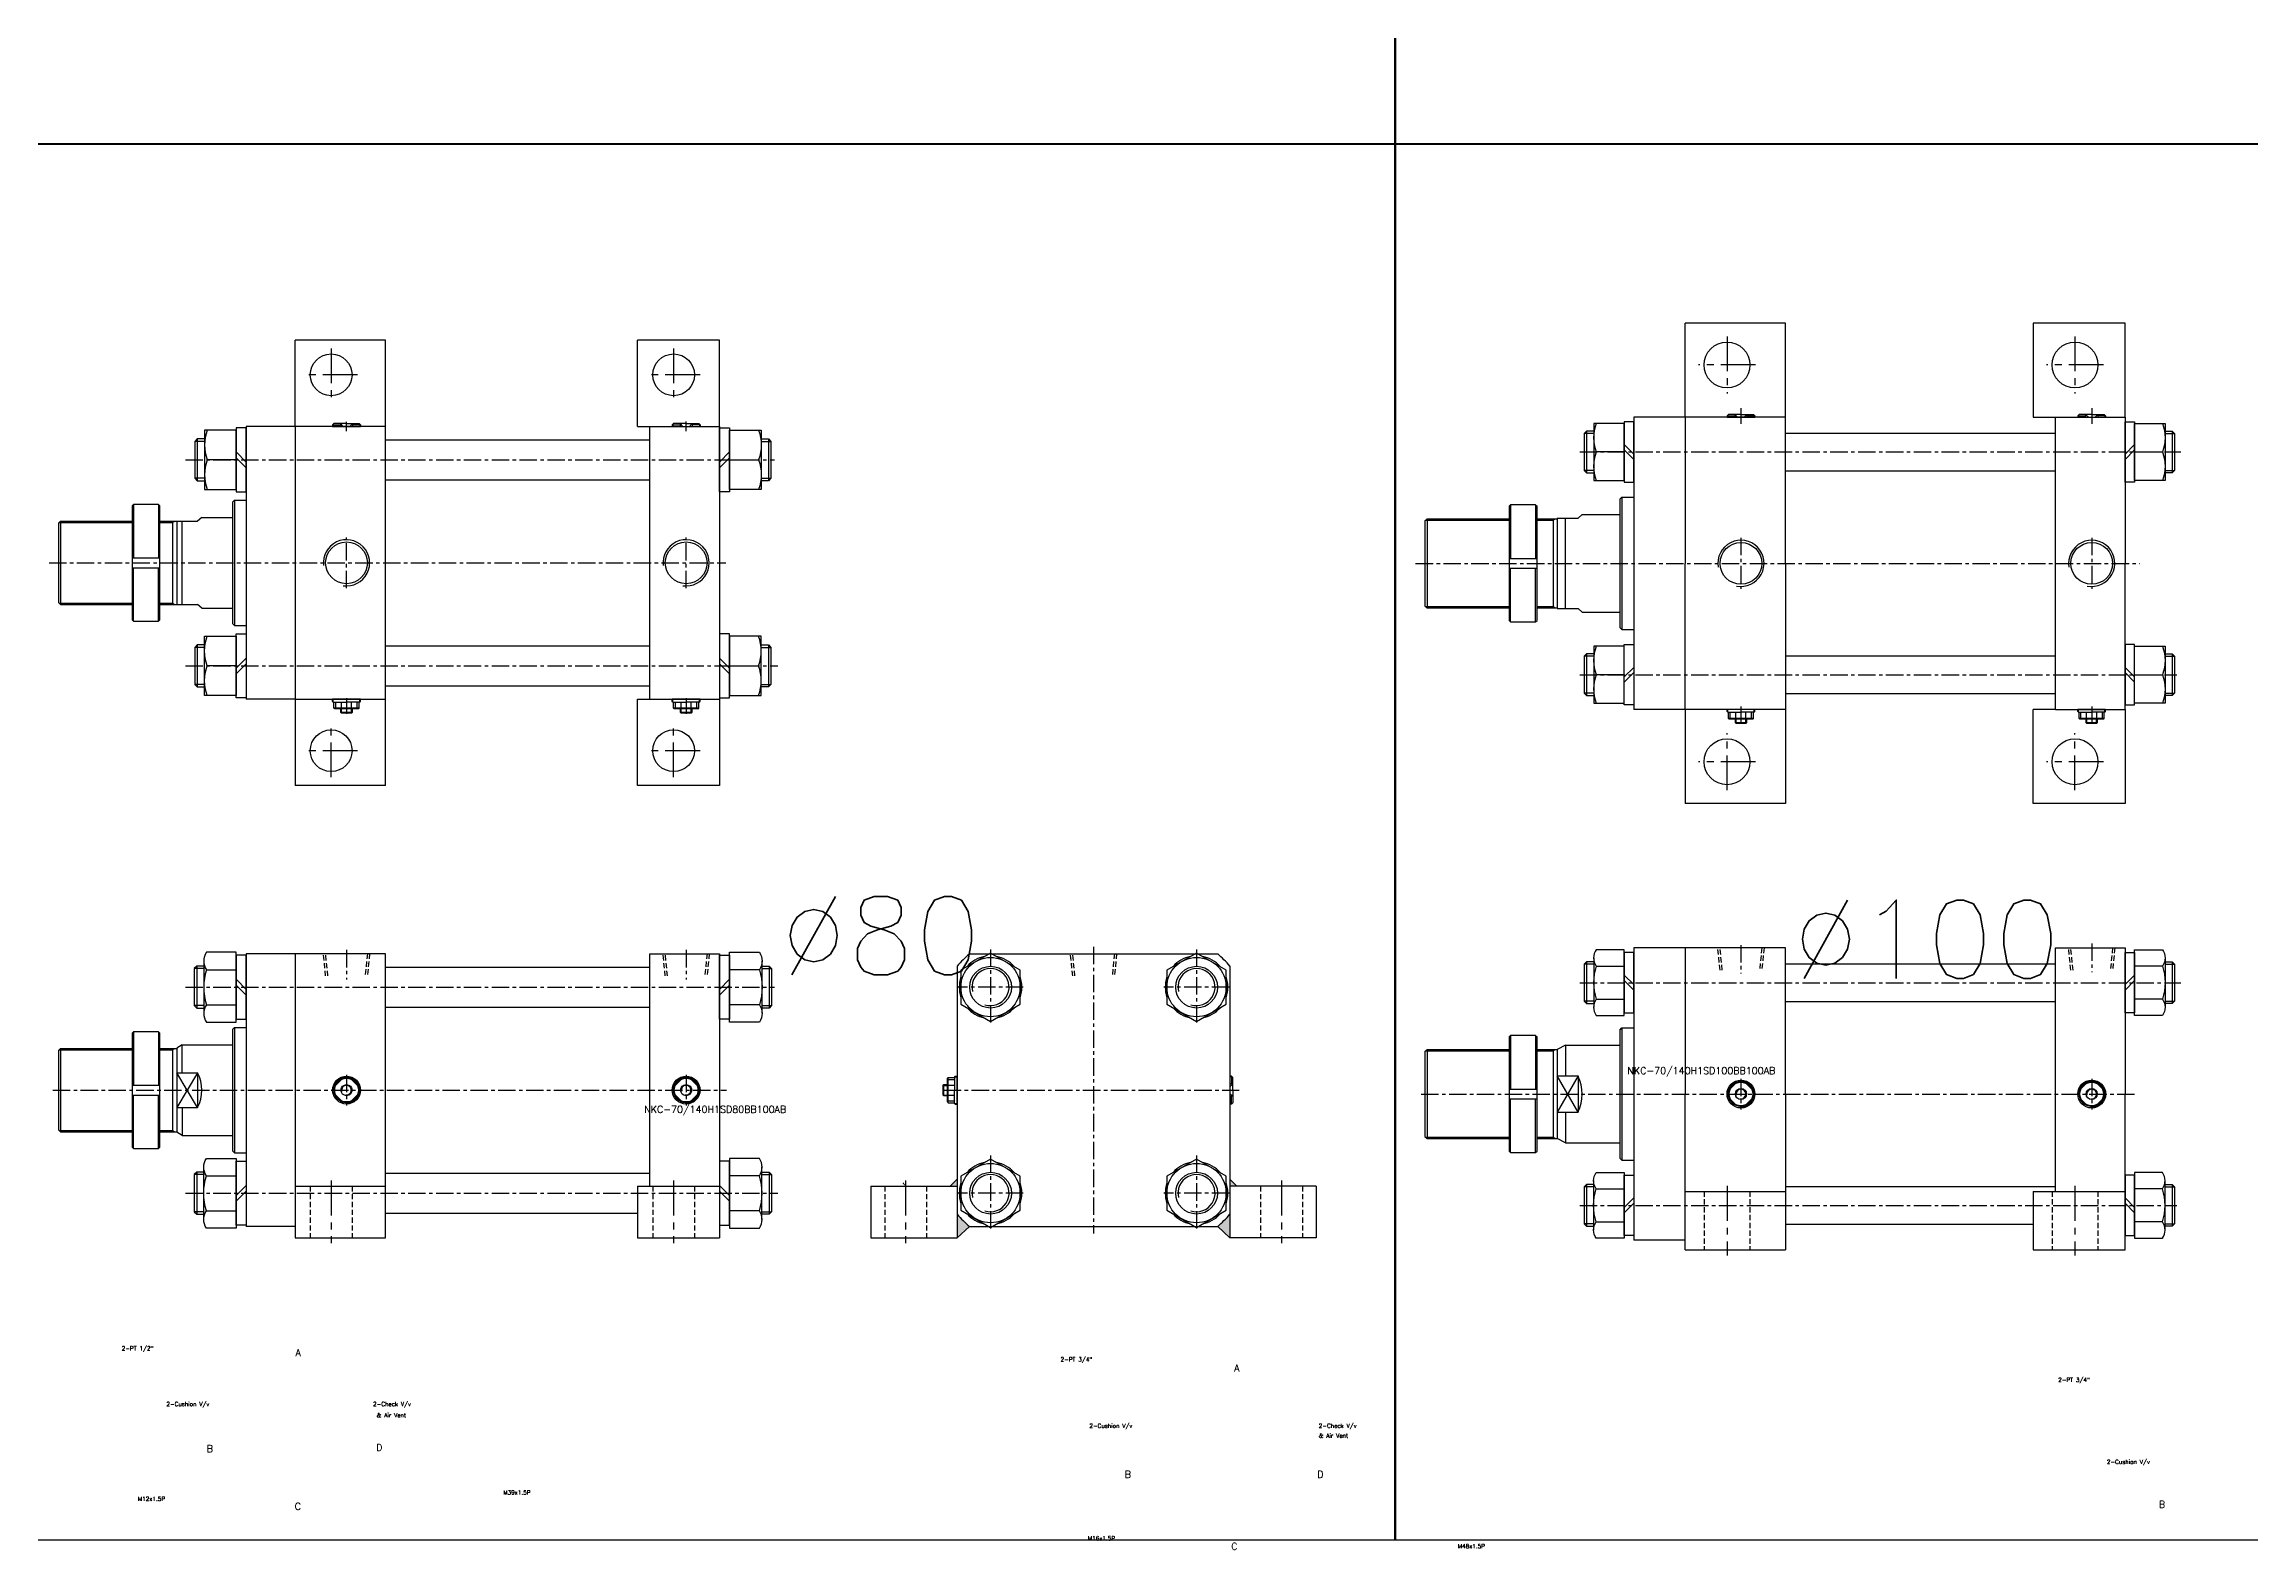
# Model space of a CAD drawing. Extents: x -819 to 29893, y -8942 to 3511.
# Drawn here: x 1142 to 2728, y -7 to 1074 of the extents above; entities that cross this region are included whole.
import ezdxf

# ---------------------------------------------------------------- set-up
doc = ezdxf.new("R2010")
doc.units = 0
doc.header["$LTSCALE"] = 10
doc.header["$MEASUREMENT"] = 0
for name, pattern in [('CENTER', [2, 1.25, -0.25, 0.25, -0.25]), ('CENTERX2', [4, 2.5, -0.5, 0.5, -0.5]), ('HIDDEN', [0.375, 0.25, -0.125]), ('HIDDENX2', [0.75, 0.5, -0.25])]:
    doc.linetypes.add(name, pattern=pattern)
for name, color, linetype in [('CEN', 1, 'CENTERX2'), ('CENTER', 1, 'CENTER'), ('HID', 2, 'HIDDENX2'), ('ML', 7, 'CONTINUOUS')]:
    doc.layers.add(name, color=color, linetype=linetype)
doc.styles.add('GHS', font='romans', dxfattribs={"bigfont": 'ghs'})

msp = doc.modelspace()

# ---------------------------------------------------------------- hatches: boundary and pattern name
at = {"layer": 'ML'}
h = msp.add_hatch(color=256, dxfattribs=at)
h.paths.add_polyline_path([(1994, 258.9), (1994, 253.9), (1999, 253.9)])
h.paths.add_polyline_path([(1994, 233.7, -0.02356), (1985.2, 224.9), (1994, 216.9)])
h.paths.add_polyline_path([(1806.8, 224.9, -0.02356), (1798, 233.7), (1798, 216.9)])
h.paths.add_polyline_path([(1798, 258.9), (1793, 253.9), (1798, 253.9)])

# ---------------------------------------------------------------- linework, layer by layer
at = {"layer": 'CEN', "color": 1, "linetype": 'CENTER', "ltscale": 2}
for p, q in [((2351.1, 864.3), (2351.1, 823.3)), ((2601.1, 864.3), (2601.1, 823.3)), ((1348.3, 855.7), (1348.3, 817.7)), ((1594.3, 855.7), (1594.3, 817.7)), ((2371.6, 843.8), (2330.6, 843.8)), ((2621.6, 843.8), (2580.6, 843.8)), ((1367.3, 836.7), (1329.3, 836.7)), ((1613.3, 836.7), (1575.3, 836.7)), ((1348.3, 547.7), (1348.3, 585.7)), ((1594.3, 547.7), (1594.3, 585.7)), ((2351.1, 538.3), (2351.1, 579.3)), ((2601.1, 538.3), (2601.1, 579.3)), ((1367.3, 566.7), (1329.3, 566.7)), ((1613.3, 566.7), (1575.3, 566.7)), ((2371.6, 558.8), (2330.6, 558.8)), ((2621.6, 558.8), (2580.6, 558.8)), ((1348.3, 257.9), (1348.3, 212.9)), ((1594.3, 257.9), (1594.3, 212.9)), ((1761, 257.9), (1761, 212.9)), ((2031, 257.9), (2031, 212.9)), ((2351.1, 254.1), (2351.1, 204.1)), ((2601.1, 254.1), (2601.1, 204.1))]:
    msp.add_line(p, q, dxfattribs=at)
at = {"layer": 'CEN', "color": 7, "linetype": 'Continuous', "ltscale": 2}
for p, q in [((1568.3, 253.9), (1568.3, 216.9)), ((2571.1, 250.1), (2571.1, 208.1))]:
    msp.add_line(p, q, dxfattribs=at)
at = {"layer": 'CENTER'}
for p, q in [((1822, 424), (1822, 369.8)), ((1970, 424), (1970, 369.8)), ((1845.5, 396.9), (1798.5, 396.9)), ((1993.5, 396.9), (1946.5, 396.9)), ((1822, 276), (1822, 221.8)), ((1970, 276), (1970, 221.8)), ((1845.5, 248.9), (1798.5, 248.9)), ((1993.5, 248.9), (1946.5, 248.9))]:
    msp.add_line(p, q, dxfattribs=at)
at = {"layer": 'HID', "color": 6, "linetype": 'HIDDEN', "ltscale": 1.5}
for p, q in [((1333.3, 253.9), (1333.3, 216.9)), ((1363.3, 253.9), (1363.3, 216.9)), ((1579.3, 253.9), (1579.3, 216.9)), ((1609.3, 253.9), (1609.3, 216.9)), ((1746, 253.9), (1746, 216.9)), ((1776, 253.9), (1776, 216.9)), ((2016, 253.9), (2016, 216.9)), ((2046, 253.9), (2046, 216.9)), ((2334.6, 250.1), (2334.6, 208.1)), ((2367.6, 250.1), (2367.6, 208.1)), ((2584.6, 250.1), (2584.6, 208.1)), ((2617.6, 250.1), (2617.6, 208.1))]:
    msp.add_line(p, q, dxfattribs=at)
at = {"layer": 'ML'}
for p, q in [((2321.1, 806.3), (2321.1, 873.8)), ((2393.1, 873.8), (2321.1, 873.8)), ((2393.1, 806.3), (2393.1, 873.8)), ((2637.1, 873.8), (2571.1, 873.8)), ((2571.1, 873.8), (2571.1, 806.3)), ((2637.1, 806.3), (2637.1, 873.8)), ((1322.3, 799.7), (1322.3, 861.7)), ((1387.3, 861.7), (1322.3, 861.7)), ((1387.3, 541.7), (1387.3, 861.7)), ((1627.3, 861.7), (1568.3, 861.7)), ((1568.3, 799.7), (1568.3, 861.7)), ((1627.3, 799.7), (1627.3, 861.7)), ((1287.3, 799.7), (1287.3, 603.7)), ((1322.3, 799.7), (1287.3, 799.7)), ((1322.3, 799.7), (1322.3, 603.7)), ((1387.3, 799.7), (1322.3, 799.7)), ((1349.3, 800.7), (1350.3, 801.7)), ((1349.3, 800.7), (1349.3, 799.7)), ((1349.3, 800.7), (1354.9, 800.7)), ((1349.3, 799.7), (1369.3, 799.7)), ((1349.3, 799.7), (1369.3, 799.7)), ((1359.3, 801.7), (1350.3, 801.7)), ((1354.9, 801.7), (1354.9, 799.7)), ((1359.3, 801.7), (1368.3, 801.7)), ((1363.7, 801.7), (1363.7, 799.7)), ((1369.3, 800.7), (1363.7, 800.7)), ((1369.3, 800.7), (1368.3, 801.7)), ((1369.3, 800.7), (1369.3, 799.7)), ((1387.3, 603.7), (1387.3, 799.7)), ((1568.3, 799.7), (1627.3, 799.7)), ((1577.3, 799.7), (1627.3, 799.7)), ((1577.3, 603.7), (1577.3, 799.7)), ((1593.3, 800.7), (1594.3, 801.7)), ((1593.3, 800.7), (1593.3, 799.7)), ((1593.3, 800.7), (1598.9, 800.7)), ((1593.3, 799.7), (1613.3, 799.7)), ((1593.3, 799.7), (1613.3, 799.7)), ((1603.3, 801.7), (1594.3, 801.7)), ((1598.9, 801.7), (1598.9, 799.7)), ((1603.3, 801.7), (1612.3, 801.7)), ((1607.7, 801.7), (1607.7, 799.7)), ((1613.3, 800.7), (1607.7, 800.7)), ((1613.3, 800.7), (1612.3, 801.7)), ((1613.3, 800.7), (1613.3, 799.7)), ((1627.3, 799.7), (1627.3, 603.7)), ((2250.1, 796.3), (2248.4, 794.6)), ((2248.4, 794.6), (2248.4, 768)), ((2255.3, 796.3), (2250.1, 796.3)), ((2250.1, 796.3), (2250.1, 766.3)), ((2284.1, 806.3), (2284.1, 596.3)), ((2321.1, 806.3), (2284.1, 806.3)), ((2284.1, 806.3), (2284.1, 806.3)), ((2351.1, 807.3), (2352.1, 808.3)), ((2351.1, 807.3), (2351.1, 806.3)), ((2351.1, 807.3), (2356.7, 807.3)), ((2351.1, 806.3), (2371.1, 806.3)), ((2351.1, 806.3), (2371.1, 806.3)), ((2361.1, 808.3), (2352.1, 808.3)), ((2356.7, 808.3), (2356.7, 806.3)), ((2361.1, 808.3), (2370.1, 808.3)), ((2365.4, 808.3), (2365.4, 806.3)), ((2371.1, 807.3), (2365.4, 807.3)), ((2371.1, 807.3), (2370.1, 808.3)), ((2371.1, 807.3), (2371.1, 806.3)), ((2571.1, 806.3), (2587.1, 806.3)), ((2603.1, 807.3), (2604.1, 808.3)), ((2603.1, 807.3), (2603.1, 806.3)), ((2603.1, 807.3), (2608.7, 807.3)), ((2603.1, 806.3), (2623.1, 806.3)), ((2603.1, 806.3), (2623.1, 806.3)), ((2613.1, 808.3), (2604.1, 808.3)), ((2608.7, 808.3), (2608.7, 806.3)), ((2613.1, 808.3), (2622.1, 808.3)), ((2617.4, 808.3), (2617.4, 806.3)), ((2623.1, 807.3), (2617.4, 807.3)), ((2623.1, 807.3), (2622.1, 808.3)), ((2623.1, 807.3), (2623.1, 806.3)), ((2665.9, 796.3), (2671, 796.3)), ((2671, 796.3), (2672.7, 794.6)), ((2671, 796.3), (2671, 766.3)), ((2672.7, 794.6), (2672.7, 768)), ((1252.1, 790.7), (1250.4, 788.9)), ((1250.4, 788.9), (1250.4, 762.4)), ((1257.3, 790.7), (1252.1, 790.7)), ((1252.1, 790.7), (1252.1, 760.7)), ((1280.1, 781.3), (1287.3, 774.1)), ((1280.1, 777.2), (1287.3, 770)), ((1634.5, 781.3), (1627.3, 774.1)), ((1634.5, 777.2), (1627.3, 770)), ((1657.3, 790.7), (1662.5, 790.7)), ((1662.5, 790.7), (1664.2, 788.9)), ((1662.5, 790.7), (1662.5, 760.7)), ((1664.2, 788.9), (1664.2, 762.4)), ((2277.3, 781.3), (2257.1, 781.3)), ((2277.3, 786.6), (2284.1, 779.8)), ((2277.3, 782.8), (2284.1, 776)), ((2643.9, 786.6), (2637.1, 779.8)), ((2643.9, 782.8), (2637.1, 776)), ((2643.9, 781.3), (2664, 781.3)), ((1250.4, 762.4), (1252.1, 760.7)), ((1280.1, 775.7), (1259.2, 775.7)), ((1634.5, 775.7), (1655.4, 775.7)), ((1664.2, 762.4), (1662.5, 760.7)), ((2248.4, 768), (2250.1, 766.3)), ((2250.1, 766.3), (2255.3, 766.3)), ((2671, 766.3), (2665.9, 766.3)), ((2672.7, 768), (2671, 766.3)), ((1252.1, 760.7), (1257.3, 760.7)), ((1277.3, 745.2), (1278.8, 746.7)), ((1278.8, 746.7), (1278.8, 656.7)), ((1662.5, 760.7), (1657.3, 760.7)), ((2274.1, 747.3), (2275.6, 748.8)), ((2274.1, 747.3), (2274.1, 655.3)), ((2275.6, 748.8), (2275.6, 653.8)), ((1152.3, 730.2), (1153.8, 731.7)), ((1152.3, 730.2), (1152.3, 673.2)), ((1153.8, 731.7), (1153.8, 671.7)), ((1205.3, 742.7), (1206.3, 743.7)), ((1205.3, 742.7), (1205.3, 660.7)), ((1206.3, 743.7), (1206.3, 705.2)), ((1224.3, 743.7), (1206.3, 743.7)), ((1224.3, 743.7), (1224.3, 705.2)), ((1224.3, 743.7), (1225.3, 742.7)), ((1225.3, 660.7), (1225.3, 742.7)), ((1234.3, 731.7), (1234.3, 671.7)), ((1237.3, 731.7), (1237.3, 671.5)), ((1241.3, 671.7), (1241.3, 731.7)), ((1255.3, 734.2), (1252.3, 731.7)), ((1277.3, 745.2), (1277.3, 658.2)), ((2134.1, 731.8), (2135.6, 733.3)), ((2134.1, 731.8), (2134.1, 670.8)), ((2135.6, 733.3), (2135.6, 669.3)), ((2194.6, 742.3), (2195.6, 743.3)), ((2194.6, 742.3), (2194.6, 660.3)), ((2213.6, 743.3), (2195.6, 743.3)), ((2195.6, 743.3), (2195.6, 704.8)), ((2213.6, 743.3), (2213.6, 704.8)), ((2213.6, 743.3), (2214.6, 742.3)), ((2214.6, 660.3), (2214.6, 742.3)), ((2226.1, 733.3), (2226.1, 669.3)), ((2229.1, 733.8), (2229.1, 668.8)), ((2235.1, 668.8), (2235.1, 733.8)), ((2244.1, 733.8), (2247.1, 736.3)), ((1205.3, 705.2), (1225.3, 705.2)), ((1205.3, 698.2), (1225.3, 698.2)), ((1206.3, 659.7), (1206.3, 698.2)), ((1224.3, 659.7), (1224.3, 698.2)), ((2194.6, 704.8), (2214.6, 704.8)), ((2194.6, 697.8), (2214.6, 697.8)), ((2195.6, 659.3), (2195.6, 697.8)), ((2213.6, 659.3), (2213.6, 697.8)), ((1152.3, 673.2), (1153.8, 671.7)), ((1255.3, 669.2), (1252.3, 671.7)), ((2134.1, 670.8), (2135.6, 669.3)), ((2244.1, 668.8), (2247.1, 666.3)), ((1205.3, 660.7), (1206.3, 659.7)), ((1206.3, 659.7), (1224.3, 659.7)), ((1224.3, 659.7), (1225.3, 660.7)), ((1277.3, 658.2), (1278.8, 656.7)), ((2194.6, 660.3), (2195.6, 659.3)), ((2195.6, 659.3), (2213.6, 659.3)), ((2213.6, 659.3), (2214.6, 660.3)), ((2274.1, 655.3), (2275.6, 653.8)), ((1252.1, 642.7), (1250.4, 640.9)), ((1250.4, 640.9), (1250.4, 614.4)), ((1257.3, 642.7), (1252.1, 642.7)), ((1252.1, 642.7), (1252.1, 612.7)), ((1657.3, 642.7), (1662.5, 642.7)), ((1662.5, 642.7), (1664.2, 640.9)), ((1662.5, 642.7), (1662.5, 612.7)), ((1664.2, 640.9), (1664.2, 614.4)), ((2250.1, 636.3), (2248.4, 634.6)), ((2248.4, 634.6), (2248.4, 608)), ((2255.3, 636.3), (2250.1, 636.3)), ((2250.1, 636.3), (2250.1, 606.3)), ((2665.9, 636.3), (2671, 636.3)), ((2671, 636.3), (2672.7, 634.6)), ((2671, 636.3), (2671, 606.3)), ((2672.7, 634.6), (2672.7, 608)), ((1280.1, 627.7), (1259.2, 627.7)), ((1280.1, 626.1), (1287.3, 633.3)), ((1280.1, 622), (1287.3, 629.2)), ((1634.5, 626.1), (1627.3, 633.3)), ((1634.5, 622), (1627.3, 629.2)), ((1634.5, 627.7), (1655.4, 627.7)), ((2277.3, 621.3), (2257.1, 621.3)), ((2277.3, 619.8), (2284.1, 626.6)), ((2277.3, 616), (2284.1, 622.8)), ((2643.9, 619.8), (2637.1, 626.6)), ((2643.9, 616), (2637.1, 622.8)), ((2643.9, 621.3), (2664, 621.3)), ((1250.4, 614.4), (1252.1, 612.7)), ((1252.1, 612.7), (1257.3, 612.7)), ((1322.3, 603.7), (1287.3, 603.7)), ((1322.3, 603.7), (1387.3, 603.7)), ((1322.3, 603.7), (1322.3, 541.7)), ((1349.3, 602.2), (1349.3, 603.7)), ((1369.3, 603.7), (1349.3, 603.7)), ((1369.3, 602.2), (1369.3, 603.7)), ((1568.3, 603.7), (1627.3, 603.7)), ((1568.3, 541.7), (1568.3, 603.7)), ((1577.3, 603.7), (1627.3, 603.7)), ((1593.3, 602.2), (1593.3, 603.7)), ((1613.3, 603.7), (1593.3, 603.7)), ((1613.3, 602.2), (1613.3, 603.7)), ((1627.3, 603.7), (1627.3, 541.7)), ((1662.5, 612.7), (1657.3, 612.7)), ((1664.2, 614.4), (1662.5, 612.7)), ((2248.4, 608), (2250.1, 606.3)), ((2250.1, 606.3), (2255.3, 606.3)), ((2671, 606.3), (2665.9, 606.3)), ((2672.7, 608), (2671, 606.3)), ((1349.8, 601.7), (1349.3, 602.2)), ((1349.8, 601.7), (1359.3, 601.7)), ((1350.3, 597.2), (1350.3, 601.7)), ((1350.8, 596.7), (1350.3, 597.2)), ((1368.3, 597.2), (1350.3, 597.2)), ((1359.3, 596.7), (1350.8, 596.7)), ((1351.6, 597.2), (1351.6, 601.7)), ((1355.3, 594.2), (1355.3, 596.7)), ((1363.3, 594.2), (1355.3, 594.2)), ((1355.8, 593.7), (1355.3, 594.2)), ((1355.7, 597.2), (1355.7, 601.7)), ((1362.8, 593.7), (1355.8, 593.7)), ((1368.8, 601.7), (1359.3, 601.7)), ((1367.8, 596.7), (1359.3, 596.7)), ((1363.3, 594.2), (1362.8, 593.7)), ((1362.9, 597.2), (1362.9, 601.7)), ((1363.3, 596.7), (1363.3, 594.2)), ((1367, 597.2), (1367, 601.7)), ((1367.8, 596.7), (1368.3, 597.2)), ((1368.3, 597.2), (1368.3, 601.7)), ((1368.8, 601.7), (1369.3, 602.2)), ((1593.8, 601.7), (1593.3, 602.2)), ((1593.8, 601.7), (1603.3, 601.7)), ((1594.3, 597.2), (1594.3, 601.7)), ((1594.8, 596.7), (1594.3, 597.2)), ((1612.3, 597.2), (1594.3, 597.2)), ((1603.3, 596.7), (1594.8, 596.7)), ((1595.6, 597.2), (1595.6, 601.7)), ((1599.3, 594.2), (1599.3, 596.7)), ((1607.3, 594.2), (1599.3, 594.2)), ((1599.8, 593.7), (1599.3, 594.2)), ((1599.7, 597.2), (1599.7, 601.7)), ((1606.8, 593.7), (1599.8, 593.7)), ((1612.8, 601.7), (1603.3, 601.7)), ((1611.8, 596.7), (1603.3, 596.7)), ((1607.3, 594.2), (1606.8, 593.7)), ((1606.9, 597.2), (1606.9, 601.7)), ((1607.3, 596.7), (1607.3, 594.2)), ((1611, 597.2), (1611, 601.7)), ((1611.8, 596.7), (1612.3, 597.2)), ((1612.3, 597.2), (1612.3, 601.7)), ((1612.8, 601.7), (1613.3, 602.2)), ((2321.1, 596.3), (2284.1, 596.3)), ((2321.1, 596.3), (2321.1, 528.8)), ((2351.1, 594.8), (2351.1, 596.3)), ((2371.1, 596.3), (2351.1, 596.3)), ((2351.6, 594.3), (2351.1, 594.8)), ((2351.6, 594.3), (2361.1, 594.3)), ((2352.1, 589.8), (2352.1, 594.3)), ((2352.6, 589.3), (2352.1, 589.8)), ((2370.1, 589.8), (2352.1, 589.8)), ((2361.1, 589.3), (2352.6, 589.3)), ((2353.4, 589.8), (2353.4, 594.3)), ((2357.1, 586.8), (2357.1, 589.3)), ((2357.4, 589.8), (2357.4, 594.3)), ((2370.6, 594.3), (2361.1, 594.3)), ((2369.6, 589.3), (2361.1, 589.3)), ((2364.7, 589.8), (2364.7, 594.3)), ((2365.1, 589.3), (2365.1, 586.8)), ((2368.8, 589.8), (2368.8, 594.3)), ((2369.6, 589.3), (2370.1, 589.8)), ((2370.1, 589.8), (2370.1, 594.3)), ((2370.6, 594.3), (2371.1, 594.8)), ((2371.1, 594.8), (2371.1, 596.3)), ((2393.1, 596.3), (2393.1, 528.8)), ((2571.1, 528.8), (2571.1, 596.3)), ((2587.1, 596.3), (2571.1, 596.3)), ((2603.1, 594.8), (2603.1, 596.3)), ((2623.1, 596.3), (2603.1, 596.3)), ((2603.6, 594.3), (2603.1, 594.8)), ((2603.6, 594.3), (2613.1, 594.3)), ((2604.1, 589.8), (2604.1, 594.3)), ((2604.6, 589.3), (2604.1, 589.8)), ((2622.1, 589.8), (2604.1, 589.8)), ((2613.1, 589.3), (2604.6, 589.3)), ((2605.4, 589.8), (2605.4, 594.3)), ((2609.1, 586.8), (2609.1, 589.3)), ((2609.4, 589.8), (2609.4, 594.3)), ((2622.6, 594.3), (2613.1, 594.3)), ((2621.6, 589.3), (2613.1, 589.3)), ((2616.7, 589.8), (2616.7, 594.3)), ((2617.1, 589.3), (2617.1, 586.8)), ((2620.8, 589.8), (2620.8, 594.3)), ((2621.6, 589.3), (2622.1, 589.8)), ((2622.1, 589.8), (2622.1, 594.3)), ((2622.6, 594.3), (2623.1, 594.8)), ((2623.1, 594.8), (2623.1, 596.3)), ((2637.1, 596.3), (2637.1, 528.8)), ((2365.1, 586.8), (2357.1, 586.8)), ((2357.6, 586.3), (2357.1, 586.8)), ((2364.5, 586.3), (2357.6, 586.3)), ((2365.1, 586.8), (2364.5, 586.3)), ((2617.1, 586.8), (2609.1, 586.8)), ((2609.6, 586.3), (2609.1, 586.8)), ((2616.5, 586.3), (2609.6, 586.3)), ((2617.1, 586.8), (2616.5, 586.3)), ((1387.3, 541.7), (1322.3, 541.7)), ((1627.3, 541.7), (1568.3, 541.7)), ((2393.1, 528.8), (2321.1, 528.8)), ((2637.1, 528.8), (2571.1, 528.8)), ((1256.8, 415.7), (1256.8, 378.1)), ((1322.3, 420.9), (1287.3, 420.9)), ((1287.3, 420.9), (1287.3, 224.9)), ((1322.3, 420.9), (1322.3, 216.9)), ((1387.3, 420.9), (1322.3, 420.9)), ((1387.3, 216.9), (1387.3, 420.9)), ((1577.3, 253.9), (1577.3, 420.9)), ((1577.3, 420.9), (1627.3, 420.9)), ((1627.3, 420.9), (1627.3, 216.9)), ((1657.8, 415.7), (1657.8, 378.1)), ((1806.8, 420.9), (1985.2, 420.9)), ((2250.1, 415.1), (2248.4, 413.4)), ((2248.4, 413.4), (2248.4, 386.8)), ((2255.3, 415.1), (2250.1, 415.1)), ((2250.1, 415.1), (2250.1, 385.1)), ((2255.3, 417.9), (2255.3, 382.4)), ((2321.1, 425.1), (2284.1, 425.1)), ((2284.1, 425.1), (2284.1, 425.1)), ((2284.1, 425.1), (2284.1, 215.1)), ((2665.9, 417.9), (2665.9, 382.4)), ((2665.9, 415.1), (2671, 415.1)), ((2671, 415.1), (2672.7, 413.4)), ((2671, 415.1), (2671, 385.1)), ((2672.7, 413.4), (2672.7, 386.8)), ((1251.7, 411.9), (1249.9, 410.2)), ((1249.9, 410.2), (1249.9, 383.6)), ((1256.8, 411.9), (1251.7, 411.9)), ((1251.7, 411.9), (1251.7, 381.9)), ((1258.7, 409.4), (1280.1, 409.4)), ((1280.1, 402.5), (1287.3, 395.3)), ((1280.1, 398.4), (1287.3, 391.2)), ((1634.5, 402.5), (1627.3, 395.3)), ((1634.5, 398.4), (1627.3, 391.2)), ((1655.9, 409.4), (1634.5, 409.4)), ((1657.8, 411.9), (1662.9, 411.9)), ((1662.9, 411.9), (1664.7, 410.2)), ((1662.9, 411.9), (1662.9, 381.9)), ((1664.7, 410.2), (1664.7, 383.6)), ((1798, 412.1), (1798, 233.7)), ((1798, 412.1), (1798, 216.9)), ((1994, 412.1), (1994, 233.7)), ((1994, 412.1), (1994, 216.9)), ((2257.1, 412), (2277.3, 412)), ((2277.3, 405.5), (2284.1, 398.7)), ((2277.3, 401.6), (2284.1, 394.8)), ((2643.9, 405.5), (2637.1, 398.7)), ((2643.9, 401.6), (2637.1, 394.8)), ((2664, 412), (2643.9, 412)), ((1249.9, 383.6), (1251.7, 381.9)), ((1251.7, 381.9), (1256.8, 381.9)), ((1258.7, 384.3), (1280.1, 384.3)), ((1655.9, 384.3), (1634.5, 384.3)), ((1662.9, 381.9), (1657.8, 381.9)), ((1664.7, 383.6), (1662.9, 381.9)), ((2248.4, 386.8), (2250.1, 385.1)), ((2250.1, 385.1), (2255.3, 385.1)), ((2257.1, 388.3), (2277.3, 388.3)), ((2664, 388.3), (2643.9, 388.3)), ((2671, 385.1), (2665.9, 385.1)), ((2672.7, 386.8), (2671, 385.1)), ((1205.3, 363.9), (1206.3, 364.9)), ((1224.3, 364.9), (1206.3, 364.9)), ((1206.3, 364.9), (1206.3, 326.4)), ((1224.3, 364.9), (1225.3, 363.9)), ((1224.3, 364.9), (1224.3, 326.4)), ((1277.3, 366.4), (1278.8, 367.9)), ((1277.3, 366.4), (1277.3, 279.4)), ((1278.8, 367.9), (1278.8, 277.9)), ((2274.1, 366.1), (2275.6, 367.6)), ((2274.1, 366.1), (2274.1, 274.1)), ((2275.6, 367.6), (2275.6, 272.6)), ((1152.3, 351.4), (1153.8, 352.9)), ((1152.3, 351.4), (1152.3, 294.4)), ((1153.8, 352.9), (1153.8, 292.9)), ((1205.3, 363.9), (1205.3, 281.9)), ((1225.3, 281.9), (1225.3, 363.9)), ((1234.3, 352.9), (1234.3, 292.9)), ((1241.3, 355.4), (1237.3, 353.1)), ((1237.3, 353.1), (1237.3, 292.7)), ((1241.3, 335.4), (1241.3, 355.4)), ((2134.1, 350.6), (2135.6, 352.1)), ((2134.1, 350.6), (2134.1, 289.6)), ((2135.6, 352.1), (2135.6, 288.1)), ((2194.6, 361.1), (2195.6, 362.1)), ((2194.6, 361.1), (2194.6, 279.1)), ((2213.6, 362.1), (2195.6, 362.1)), ((2195.6, 362.1), (2195.6, 323.6)), ((2213.6, 362.1), (2214.6, 361.1)), ((2213.6, 362.1), (2213.6, 323.6)), ((2214.6, 279.1), (2214.6, 361.1)), ((2226.1, 352.1), (2226.1, 288.1)), ((2235.1, 355.1), (2229.1, 352.1)), ((2229.1, 352.1), (2229.1, 288.1)), ((2235.1, 355.1), (2235.1, 333.1)), ((1237.3, 335.4), (1252.3, 335.4)), ((1252.3, 335.4), (1252.3, 310.4)), ((2229.1, 333.1), (2244.1, 333.1)), ((2244.1, 333.1), (2244.1, 307.1)), ((1205.3, 326.4), (1225.3, 326.4)), ((1205.3, 319.4), (1225.3, 319.4)), ((1206.3, 280.9), (1206.3, 319.4)), ((1224.3, 280.9), (1224.3, 319.4)), ((1355.7, 330.6), (1351.6, 326.5)), ((1351.6, 319.3), (1355.7, 315.2)), ((1362.9, 330.6), (1367, 326.5)), ((1367, 319.3), (1362.9, 315.2)), ((1599.7, 330.6), (1595.6, 326.5)), ((1595.6, 319.3), (1599.7, 315.2)), ((1606.9, 330.6), (1611, 326.5)), ((1611, 319.3), (1606.9, 315.2)), ((1788, 326.3), (1788.5, 326.9)), ((1788, 319.4), (1788, 326.3)), ((1788.5, 318.9), (1788, 319.4)), ((1788.5, 318.9), (1788.5, 326.9)), ((1788.5, 326.9), (1791, 326.9)), ((1791, 318.9), (1788.5, 318.9)), ((1791, 331.4), (1791.5, 331.9)), ((1791, 322.9), (1791, 331.4)), ((1791, 314.4), (1791, 322.9)), ((1791.5, 331.9), (1796, 331.9)), ((1791.5, 313.9), (1791.5, 331.9)), ((1791.5, 330.6), (1796, 330.6)), ((1791.5, 326.5), (1796, 326.5)), ((1791.5, 319.3), (1796, 319.3)), ((1796, 332.4), (1796.5, 332.9)), ((1796, 332.4), (1796, 322.9)), ((1796, 313.4), (1796, 322.9)), ((1796.5, 332.9), (1798, 332.9)), ((1798, 312.9), (1798, 332.9)), ((1798, 330.9), (1798, 314.9)), ((1994, 332.9), (1994, 312.9)), ((1994, 332.9), (1994, 312.9)), ((1994, 332.9), (1994, 312.9)), ((1995, 332.9), (1994, 332.9)), ((1996, 327.2), (1994, 327.2)), ((1996, 318.5), (1994, 318.5)), ((1995, 332.9), (1996, 331.9)), ((1995, 332.9), (1995, 327.2)), ((1995, 312.9), (1995, 318.5)), ((1996, 322.9), (1996, 331.9)), ((1996, 322.9), (1996, 313.9)), ((2194.6, 323.6), (2214.6, 323.6)), ((2357.4, 327.8), (2353.4, 323.8)), ((2364.7, 327.8), (2368.8, 323.8)), ((2609.4, 327.8), (2605.4, 323.8)), ((2616.7, 327.8), (2620.8, 323.8)), ((1237.3, 310.4), (1252.3, 310.4)), ((1241.3, 310.4), (1241.3, 290.4)), ((1791, 314.4), (1791.5, 313.9)), ((1791.5, 315.2), (1796, 315.2)), ((1791.5, 313.9), (1796, 313.9)), ((1796, 313.4), (1796.5, 312.9)), ((1796.5, 312.9), (1798, 312.9)), ((1995, 312.9), (1994, 312.9)), ((1995, 312.9), (1996, 313.9)), ((2194.6, 316.6), (2214.6, 316.6)), ((2195.6, 278.1), (2195.6, 316.6)), ((2213.6, 278.1), (2213.6, 316.6)), ((2229.1, 307.1), (2244.1, 307.1)), ((2235.1, 307.1), (2235.1, 285.1)), ((2353.4, 316.5), (2357.4, 312.4)), ((2368.8, 316.5), (2364.7, 312.4)), ((2605.4, 316.5), (2609.4, 312.4)), ((2620.8, 316.5), (2616.7, 312.4)), ((1152.3, 294.4), (1153.8, 292.9)), ((1241.3, 290.4), (1237.3, 292.7)), ((2134.1, 289.6), (2135.6, 288.1)), ((2235.1, 285.1), (2229.1, 288.1)), ((1205.3, 281.9), (1206.3, 280.9)), ((1206.3, 280.9), (1224.3, 280.9)), ((1224.3, 280.9), (1225.3, 281.9)), ((1277.3, 279.4), (1278.8, 277.9)), ((2194.6, 279.1), (2195.6, 278.1)), ((2195.6, 278.1), (2213.6, 278.1)), ((2213.6, 278.1), (2214.6, 279.1)), ((2274.1, 274.1), (2275.6, 272.6)), ((1251.7, 263.9), (1249.9, 262.2)), ((1249.9, 262.2), (1249.9, 235.6)), ((1256.8, 263.9), (1251.7, 263.9)), ((1251.7, 263.9), (1251.7, 233.9)), ((1256.8, 230.1), (1256.8, 267.7)), ((1258.7, 261.4), (1280.1, 261.4)), ((1280.1, 247.3), (1287.3, 254.5)), ((1322.3, 253.9), (1387.3, 253.9)), ((1568.3, 253.9), (1627.3, 253.9)), ((1634.5, 247.3), (1627.3, 254.5)), ((1655.9, 261.4), (1634.5, 261.4)), ((1657.8, 230.1), (1657.8, 267.7)), ((1657.8, 263.9), (1662.9, 263.9)), ((1662.9, 263.9), (1664.7, 262.2)), ((1662.9, 263.9), (1662.9, 233.9)), ((1664.7, 262.2), (1664.7, 235.6)), ((1736, 253.9), (1798, 253.9)), ((1736, 253.9), (1736, 216.9)), ((1798, 258.9), (1793, 253.9)), ((1994, 258.9), (1999, 253.9)), ((2056, 253.9), (1994, 253.9)), ((2056, 253.9), (2056, 216.9)), ((2250.1, 255.1), (2248.4, 253.4)), ((2255.3, 255.1), (2250.1, 255.1)), ((2250.1, 255.1), (2250.1, 225.1)), ((2255.3, 222.4), (2255.3, 257.9)), ((2665.9, 222.4), (2665.9, 257.9)), ((2665.9, 255.1), (2671, 255.1)), ((2671, 255.1), (2672.7, 253.4)), ((2671, 255.1), (2671, 225.1)), ((1280.1, 243.2), (1287.3, 250.4)), ((1634.5, 243.2), (1627.3, 250.4)), ((2248.4, 253.4), (2248.4, 226.8)), ((2257.1, 252), (2277.3, 252)), ((2277.3, 238.7), (2284.1, 245.5)), ((2277.3, 234.8), (2284.1, 241.6)), ((2321.1, 250.1), (2393.1, 250.1)), ((2571.1, 250.1), (2637.1, 250.1)), ((2643.9, 238.7), (2637.1, 245.5)), ((2643.9, 234.8), (2637.1, 241.6)), ((2664, 252), (2643.9, 252)), ((2672.7, 253.4), (2672.7, 226.8)), ((1249.9, 235.6), (1251.7, 233.9)), ((1251.7, 233.9), (1256.8, 233.9)), ((1258.7, 236.3), (1280.1, 236.3)), ((1322.3, 224.9), (1287.3, 224.9)), ((1655.9, 236.3), (1634.5, 236.3)), ((1662.9, 233.9), (1657.8, 233.9)), ((1664.7, 235.6), (1662.9, 233.9)), ((1806.8, 224.9), (1798, 216.9)), ((1806.8, 224.9), (1985.2, 224.9)), ((1985.2, 224.9), (1994, 216.9)), ((2248.4, 226.8), (2250.1, 225.1)), ((2250.1, 225.1), (2255.3, 225.1)), ((2257.1, 228.3), (2277.3, 228.3)), ((2664, 228.3), (2643.9, 228.3)), ((2671, 225.1), (2665.9, 225.1)), ((2672.7, 226.8), (2671, 225.1)), ((1322.3, 216.9), (1387.3, 216.9)), ((1568.3, 216.9), (1627.3, 216.9)), ((1736, 216.9), (1798, 216.9)), ((2056, 216.9), (1994, 216.9)), ((2321.1, 215.1), (2284.1, 215.1)), ((2321.1, 208.1), (2393.1, 208.1)), ((2571.1, 208.1), (2637.1, 208.1)), ((0, 0), (7102.1, 0))]:
    msp.add_line(p, q, dxfattribs=at)
at = {"layer": 'ML', "color": 1, "linetype": 'CENTER'}
for p, q in [((2361.1, 812.7), (2361.1, 801.5)), ((2613.1, 812.7), (2613.1, 801.5)), ((1359.3, 796.3), (1359.3, 802.9)), ((1603.3, 796.3), (1603.3, 803.1)), ((2245.3, 781.3), (2677.1, 781.3)), ((1243.6, 775.7), (1666.9, 775.7)), ((1359.3, 683.4), (1359.3, 719.9)), ((1603.3, 683.4), (1603.3, 719.9)), ((2361.1, 719.6), (2361.1, 683)), ((2613.1, 719.6), (2613.1, 683)), ((1145.6, 701.7), (1631.8, 701.7)), ((2127.4, 701.3), (2647.6, 701.3)), ((1243.6, 627.7), (1669.2, 627.7)), ((2245.3, 621.3), (2674.2, 621.3)), ((1359.3, 604.5), (1359.3, 593.2)), ((1603.3, 604.5), (1603.3, 593.1)), ((2361.1, 598.5), (2361.1, 587)), ((2613.1, 598.5), (2613.1, 587)), ((1359.3, 423.6), (1359.3, 402.3)), ((1603.3, 423.6), (1603.3, 402.3)), ((1896, 425.8), (1896, 220)), ((2361.1, 427.1), (2361.1, 406.8)), ((2613.1, 428.2), (2613.1, 407.6)), ((1243.6, 396.9), (1666.9, 396.9)), ((2245.3, 400.1), (2677.1, 400.1)), ((1359.3, 333.9), (1359.3, 311.9)), ((1603.3, 333.9), (1603.3, 311.9)), ((1148.3, 322.9), (1632.3, 322.9)), ((1788.4, 322.9), (2000.7, 322.9)), ((2131.4, 320.1), (2644.6, 320.1)), ((2361.1, 331.1), (2361.1, 309.1)), ((2613.1, 331.1), (2613.1, 309.1)), ((1243.6, 248.9), (1669.2, 248.9)), ((2245.3, 240.1), (2674.2, 240.1))]:
    msp.add_line(p, q, dxfattribs=at)
at = {"layer": 'ML', "color": 2}
for p, q in [((1349.8, 801.2), (1349.8, 799.7)), ((1356.9, 799.7), (1354.9, 801.7)), ((1361.7, 799.7), (1363.7, 801.7)), ((1368.8, 801.2), (1368.8, 799.7)), ((1593.8, 801.2), (1593.8, 799.7)), ((1600.9, 799.7), (1598.9, 801.7)), ((1605.7, 799.7), (1607.7, 801.7)), ((1612.8, 801.2), (1612.8, 799.7)), ((2255.3, 794.6), (2248.4, 794.6)), ((2351.6, 807.8), (2351.6, 806.3)), ((2358.7, 806.3), (2356.7, 808.3)), ((2363.5, 806.3), (2365.4, 808.3)), ((2370.6, 807.8), (2370.6, 806.3)), ((2603.6, 807.8), (2603.6, 806.3)), ((2610.7, 806.3), (2608.7, 808.3)), ((2615.5, 806.3), (2617.4, 808.3)), ((2622.6, 807.8), (2622.6, 806.3)), ((2665.9, 794.6), (2672.7, 794.6)), ((1257.3, 788.9), (1250.4, 788.9)), ((1657.3, 788.9), (1664.2, 788.9)), ((1257.3, 762.4), (1250.4, 762.4)), ((1657.3, 762.4), (1664.2, 762.4)), ((2255.3, 768), (2248.4, 768)), ((2665.9, 768), (2672.7, 768)), ((1234.3, 730.7), (1236, 731.7)), ((2226.1, 732.3), (2227.8, 733.3)), ((1234.3, 672.7), (1236, 671.7)), ((2226.1, 670.3), (2227.8, 669.3)), ((1257.3, 640.9), (1250.4, 640.9)), ((1657.3, 640.9), (1664.2, 640.9)), ((2255.3, 634.6), (2248.4, 634.6)), ((2665.9, 634.6), (2672.7, 634.6)), ((1257.3, 614.4), (1250.4, 614.4)), ((1349.8, 601.7), (1349.8, 603.7)), ((1368.8, 601.7), (1368.8, 603.7)), ((1593.8, 601.7), (1593.8, 603.7)), ((1612.8, 601.7), (1612.8, 603.7)), ((1657.3, 614.4), (1664.2, 614.4)), ((2255.3, 608), (2248.4, 608)), ((2665.9, 608), (2672.7, 608)), ((1355.8, 593.7), (1355.8, 596.7)), ((1362.8, 593.7), (1362.8, 596.7)), ((1599.8, 593.7), (1599.8, 596.7)), ((1606.8, 593.7), (1606.8, 596.7)), ((2351.6, 594.3), (2351.6, 596.3)), ((2357.6, 586.3), (2357.6, 589.3)), ((2364.5, 586.3), (2364.5, 589.3)), ((2370.6, 594.3), (2370.6, 596.3)), ((2603.6, 594.3), (2603.6, 596.3)), ((2609.6, 586.3), (2609.6, 589.3)), ((2616.5, 586.3), (2616.5, 589.3)), ((2622.6, 594.3), (2622.6, 596.3)), ((2255.3, 413.4), (2248.4, 413.4)), ((2665.9, 413.4), (2672.7, 413.4)), ((1256.8, 410.2), (1249.9, 410.2)), ((1657.8, 410.2), (1664.7, 410.2)), ((1256.8, 383.6), (1249.9, 383.6)), ((1657.8, 383.6), (1664.7, 383.6)), ((2255.3, 386.8), (2248.4, 386.8)), ((2665.9, 386.8), (2672.7, 386.8)), ((1234.3, 351.9), (1236, 352.9)), ((2226.1, 351.1), (2227.8, 352.1)), ((1252.3, 310.4), (1237.3, 335.4)), ((1252.3, 335.4), (1237.3, 310.4)), ((2244.1, 333.1), (2229.1, 307.1)), ((2244.1, 307.1), (2229.1, 333.1)), ((1788, 326.3), (1791, 326.3)), ((1788, 319.4), (1791, 319.4)), ((1796, 332.4), (1798, 332.4)), ((1995.5, 332.4), (1994, 332.4)), ((1994, 325.3), (1996, 327.2)), ((1994, 320.5), (1996, 318.5)), ((1796, 313.4), (1798, 313.4)), ((1995.5, 313.4), (1994, 313.4)), ((1234.3, 293.9), (1236, 292.9)), ((2226.1, 289.1), (2227.8, 288.1)), ((1256.8, 262.2), (1249.9, 262.2)), ((1657.8, 262.2), (1664.7, 262.2)), ((2255.3, 253.4), (2248.4, 253.4)), ((2665.9, 253.4), (2672.7, 253.4)), ((1256.8, 235.6), (1249.9, 235.6)), ((1657.8, 235.6), (1664.7, 235.6)), ((2255.3, 226.8), (2248.4, 226.8)), ((2665.9, 226.8), (2672.7, 226.8))]:
    msp.add_line(p, q, dxfattribs=at)
at = {"layer": 'ML', "color": 7}
for p, q in [((2393.1, 806.3), (2321.1, 806.3)), ((2321.1, 806.3), (2321.1, 701.3)), ((2393.1, 701.3), (2393.1, 806.3)), ((2587.1, 701.3), (2587.1, 806.3)), ((2587.1, 806.3), (2637.1, 806.3)), ((2637.1, 806.3), (2637.1, 701.3)), ((2321.1, 596.3), (2321.1, 701.3)), ((2393.1, 701.3), (2393.1, 596.3)), ((2587.1, 596.3), (2587.1, 701.3)), ((2637.1, 596.3), (2637.1, 701.3)), ((2393.1, 596.3), (2321.1, 596.3)), ((2587.1, 596.3), (2637.1, 596.3)), ((2393.1, 425.1), (2321.1, 425.1)), ((2321.1, 425.1), (2321.1, 320.1)), ((2393.1, 320.1), (2393.1, 425.1)), ((2587.1, 425.1), (2637.1, 425.1)), ((2587.1, 320.1), (2587.1, 425.1)), ((2637.1, 425.1), (2637.1, 320.1)), ((2321.1, 208.1), (2321.1, 320.1)), ((2393.1, 320.1), (2393.1, 208.1)), ((2587.1, 250.1), (2587.1, 320.1)), ((2637.1, 208.1), (2637.1, 320.1))]:
    msp.add_line(p, q, dxfattribs=at)
at = {"layer": 'ML', "color": 7, "linetype": 'Continuous'}
for p, q in [((2393.1, 794.8), (2587.1, 794.8)), ((1387.3, 790), (1577.3, 790)), ((1387.3, 761.4), (1577.3, 761.4)), ((2393.1, 767.8), (2587.1, 767.8)), ((1278.8, 746.7), (1287.3, 746.7)), ((2275.6, 748.8), (2284.1, 748.8)), ((1153.8, 731.7), (1205.3, 731.7)), ((1225.3, 731.7), (1237.3, 731.7)), ((1237.3, 731.7), (1252.3, 731.7)), ((1255.3, 734.2), (1277.3, 734.2)), ((2135.6, 733.3), (2194.6, 733.3)), ((2214.6, 733.3), (2229.1, 733.3)), ((2229.1, 733.8), (2244.1, 733.8)), ((2247.1, 736.3), (2274.1, 736.3)), ((1153.8, 671.7), (1205.3, 671.7)), ((1225.3, 671.7), (1237.3, 671.7)), ((1237.3, 671.7), (1252.3, 671.7)), ((1255.3, 669.2), (1277.3, 669.2)), ((2135.6, 669.3), (2194.6, 669.3)), ((2214.6, 669.3), (2229.1, 669.3)), ((2229.1, 668.8), (2244.1, 668.8)), ((2247.1, 666.3), (2274.1, 666.3)), ((1278.8, 656.7), (1287.3, 656.7)), ((2275.6, 653.8), (2284.1, 653.8)), ((1387.3, 642), (1577.3, 642)), ((2393.1, 634.8), (2587.1, 634.8)), ((1387.3, 613.4), (1577.3, 613.4)), ((2393.1, 607.8), (2587.1, 607.8)), ((2393.1, 413.6), (2587.1, 413.6)), ((1387.3, 411.2), (1577.3, 411.2)), ((1387.3, 382.6), (1577.3, 382.6)), ((2393.1, 386.6), (2587.1, 386.6)), ((1278.8, 367.9), (1287.3, 367.9)), ((2275.6, 367.6), (2284.1, 367.6)), ((1153.8, 352.9), (1205.3, 352.9)), ((1225.3, 352.9), (1237.3, 352.9)), ((1241.3, 355.4), (1277.3, 355.4)), ((2135.6, 352.1), (2194.6, 352.1)), ((2214.6, 352.1), (2229.1, 352.1)), ((2235.1, 355.1), (2274.1, 355.1)), ((1153.8, 292.9), (1205.3, 292.9)), ((1225.3, 292.9), (1237.3, 292.9)), ((1241.3, 290.4), (1277.3, 290.4)), ((2135.6, 288.1), (2194.6, 288.1)), ((2214.6, 288.1), (2229.1, 288.1)), ((1278.8, 277.9), (1287.3, 277.9)), ((2235.1, 285.1), (2274.1, 285.1)), ((2275.6, 272.6), (2284.1, 272.6)), ((1387.3, 263.2), (1577.3, 263.2)), ((2393.1, 253.6), (2587.1, 253.6)), ((1387.3, 234.6), (1568.3, 234.6)), ((2393.1, 226.6), (2571.1, 226.6))]:
    msp.add_line(p, q, dxfattribs=at)
at = {"layer": 'ML', "color": 2, "linetype": 'Continuous'}
for p, q in [((1152.8, 730.7), (1205.3, 730.7)), ((1225.3, 730.7), (1234.3, 730.7)), ((2134.6, 732.3), (2194.6, 732.3)), ((2214.6, 732.3), (2226.1, 732.3)), ((1152.8, 672.7), (1205.3, 672.7)), ((1225.3, 672.7), (1234.3, 672.7)), ((2134.6, 670.3), (2194.6, 670.3)), ((2214.6, 670.3), (2226.1, 670.3)), ((1152.8, 351.9), (1205.3, 351.9)), ((1225.3, 351.9), (1234.3, 351.9)), ((2134.6, 351.1), (2194.6, 351.1)), ((2214.6, 351.1), (2226.1, 351.1)), ((1152.8, 293.9), (1205.3, 293.9)), ((1225.3, 293.9), (1234.3, 293.9)), ((2134.6, 289.1), (2194.6, 289.1)), ((2214.6, 289.1), (2226.1, 289.1))]:
    msp.add_line(p, q, dxfattribs=at)
at = {"layer": 'ML', "color": 6, "linetype": 'HIDDEN', "ltscale": 1.5}
for p, q in [((1344.3, 404.9), (1342.7, 420.9)), ((1345.9, 404.9), (1344.3, 420.9)), ((1374.3, 420.9), (1372.7, 404.9)), ((1375.9, 420.9), (1374.3, 404.9)), ((1588.3, 404.9), (1586.7, 420.9)), ((1589.9, 404.9), (1588.3, 420.9)), ((1618.3, 420.9), (1616.7, 404.9)), ((1619.9, 420.9), (1618.3, 404.9)), ((1881, 404.9), (1879.4, 420.9)), ((1882.6, 404.9), (1881, 420.9)), ((1911, 420.9), (1909.4, 404.9)), ((1912.6, 420.9), (1911, 404.9)), ((2346.1, 409.1), (2344.5, 425.1)), ((2347.7, 409.1), (2346.1, 425.1)), ((2376.1, 425.1), (2374.5, 409.1)), ((2377.7, 425.1), (2376.1, 409.1)), ((2598.1, 409.1), (2596.5, 425.1)), ((2599.7, 409.1), (2598.1, 425.1)), ((2628.1, 425.1), (2626.5, 409.1)), ((2629.7, 425.1), (2628.1, 409.1))]:
    msp.add_line(p, q, dxfattribs=at)
at = {"layer": 'ML', "const_width": 1.5}
for points in [[(2112.7, 2155.1), (2112.7, 0)], [(0, 1002.5), (5557.5, 1002.5)]]:
    msp.add_lwpolyline(points, dxfattribs=at)
at = {"layer": 'ML'}
for points in [[(1259.2, 796.9, 0.178633), (1259.2, 775.7, 0.178633), (1259.2, 754.4)], [(1655.4, 796.9, -0.178633), (1655.4, 775.7, -0.178633), (1655.4, 754.4)], [(2257.1, 801.8, 0.178633), (2257.1, 781.3, 0.178633), (2257.1, 760.8)], [(2664, 801.8, -0.178633), (2664, 781.3, -0.178633), (2664, 760.8)], [(1259.2, 606.4, -0.178633), (1259.2, 627.7, -0.178633), (1259.2, 648.9)], [(1655.4, 606.4, 0.178633), (1655.4, 627.7, 0.178633), (1655.4, 648.9)], [(2257.1, 641.8, 0.178633), (2257.1, 621.3, 0.178633), (2257.1, 600.8)], [(2664, 641.8, -0.178633), (2664, 621.3, -0.178633), (2664, 600.8)], [(1280.1, 421.9), (1258.7, 421.9, 0.309401), (1258.7, 409.4, 0.154701), (1258.7, 384.3, 0.309401), (1258.7, 371.8), (1280.1, 371.8), (1280.1, 421.9)], [(1634.5, 421.9), (1655.9, 421.9, -0.309401), (1655.9, 409.4, -0.154701), (1655.9, 384.3, -0.309401), (1655.9, 371.8), (1634.5, 371.8), (1634.5, 421.9)], [(2277.3, 423.8), (2257.1, 423.8, 0.309401), (2257.1, 412, 0.154701), (2257.1, 388.3, 0.309401), (2257.1, 376.5), (2277.3, 376.5), (2277.3, 423.8)], [(2643.9, 423.8), (2664, 423.8, -0.309401), (2664, 412, -0.154701), (2664, 388.3, -0.309401), (2664, 376.5), (2643.9, 376.5), (2643.9, 423.8)], [(1280.1, 223.8), (1258.7, 223.8, -0.309401), (1258.7, 236.3, -0.154701), (1258.7, 261.4, -0.309401), (1258.7, 273.9), (1280.1, 273.9), (1280.1, 223.8)], [(1634.5, 223.8), (1655.9, 223.8, 0.309401), (1655.9, 236.3, 0.154701), (1655.9, 261.4, 0.309401), (1655.9, 273.9), (1634.5, 273.9), (1634.5, 223.8)], [(2277.3, 216.5), (2257.1, 216.5, -0.309401), (2257.1, 228.3, -0.154701), (2257.1, 252, -0.309401), (2257.1, 263.8), (2277.3, 263.8), (2277.3, 216.5)], [(2643.9, 216.5), (2664, 216.5, 0.309401), (2664, 228.3, 0.154701), (2664, 252, 0.309401), (2664, 263.8), (2643.9, 263.8), (2643.9, 216.5)]]:
    msp.add_lwpolyline(points, format="xyb", dxfattribs=at)
for points in [[(1280.1, 796.9), (1257.3, 796.9), (1257.3, 754.4), (1280.1, 754.4)], [(1634.5, 796.9), (1657.3, 796.9), (1657.3, 754.4), (1634.5, 754.4)], [(2277.3, 801.8), (2255.3, 801.8), (2255.3, 760.8), (2277.3, 760.8)], [(2643.9, 801.8), (2665.9, 801.8), (2665.9, 760.8), (2643.9, 760.8)], [(1280.1, 606.4), (1257.3, 606.4), (1257.3, 648.9), (1280.1, 648.9)], [(1634.5, 606.4), (1657.3, 606.4), (1657.3, 648.9), (1634.5, 648.9)], [(2277.3, 641.8), (2255.3, 641.8), (2255.3, 600.8), (2277.3, 600.8)], [(2643.9, 641.8), (2665.9, 641.8), (2665.9, 600.8), (2643.9, 600.8)]]:
    msp.add_lwpolyline(points, close=True, dxfattribs=at)
for points in [[(1287.3, 752.7), (1287.3, 798.6), (1280.1, 798.6), (1280.1, 752.7), (1287.3, 752.7)], [(1627.3, 752.7), (1627.3, 798.6), (1634.5, 798.6), (1634.5, 752.7), (1627.3, 752.7)], [(2284.1, 759.6), (2284.1, 802.9), (2277.3, 802.9), (2277.3, 759.6), (2284.1, 759.6)], [(2637.1, 759.6), (2637.1, 802.9), (2643.9, 802.9), (2643.9, 759.6), (2637.1, 759.6)], [(1287.3, 650.6), (1287.3, 604.7), (1280.1, 604.7), (1280.1, 650.6), (1287.3, 650.6)], [(1627.3, 650.6), (1627.3, 604.7), (1634.5, 604.7), (1634.5, 650.6), (1627.3, 650.6)], [(2284.1, 642.9), (2284.1, 599.6), (2277.3, 599.6), (2277.3, 642.9), (2284.1, 642.9)], [(2637.1, 642.9), (2637.1, 599.6), (2643.9, 599.6), (2643.9, 642.9), (2637.1, 642.9)], [(1287.3, 374), (1287.3, 419.8), (1280.1, 419.8), (1280.1, 374), (1287.3, 374)], [(1627.3, 374), (1627.3, 419.8), (1634.5, 419.8), (1634.5, 374), (1627.3, 374)], [(1800.7, 409.2), (1800.7, 384.6), (1822, 372.3), (1843.2, 384.6), (1843.2, 409.2), (1822, 421.4), (1800.7, 409.2)], [(1948.7, 409.2), (1948.7, 384.6), (1970, 372.3), (1991.2, 384.6), (1991.2, 409.2), (1970, 421.4), (1948.7, 409.2)], [(2284.1, 378.5), (2284.1, 421.8), (2277.3, 421.8), (2277.3, 378.5), (2284.1, 378.5)], [(2637.1, 378.5), (2637.1, 421.8), (2643.9, 421.8), (2643.9, 378.5), (2637.1, 378.5)], [(1287.3, 271.8), (1287.3, 226), (1280.1, 226), (1280.1, 271.8), (1287.3, 271.8)], [(1627.3, 271.8), (1627.3, 226), (1634.5, 226), (1634.5, 271.8), (1627.3, 271.8)], [(1800.7, 261.2), (1800.7, 236.6), (1822, 224.3), (1843.2, 236.6), (1843.2, 261.2), (1822, 273.4), (1800.7, 261.2)], [(1948.7, 261.2), (1948.7, 236.6), (1970, 224.3), (1991.2, 236.6), (1991.2, 261.2), (1970, 273.4), (1948.7, 261.2)], [(2284.1, 261.8), (2284.1, 218.5), (2277.3, 218.5), (2277.3, 261.8), (2284.1, 261.8)], [(2637.1, 261.8), (2637.1, 218.5), (2643.9, 218.5), (2643.9, 261.8), (2637.1, 261.8)]]:
    msp.add_lwpolyline(points, dxfattribs=at)
for centre, radius in [((2351.1, 843.8), 16.5), ((2601.1, 843.8), 16.5), ((1348.3, 836.7), 15), ((1594.3, 836.7), 15), ((1359.3, 701.7), 15), ((1603.3, 701.7), 15), ((2361.1, 701.3), 15), ((2613.1, 701.3), 15), ((1348.3, 566.7), 15), ((1594.3, 566.7), 15), ((2351.1, 558.8), 16.5), ((2601.1, 558.8), 16.5), ((1822, 396.9), 21.3), ((1970, 396.9), 21.3), ((1822, 396.9), 15), ((1970, 396.9), 15), ((1359.3, 322.9), 10), ((1359.3, 322.9), 9), ((1359.3, 322.9), 8.5), ((1359.3, 322.9), 4), ((1603.3, 322.9), 10), ((1603.3, 322.9), 9), ((1603.3, 322.9), 8.5), ((1603.3, 322.9), 4), ((2361.1, 320.1), 10), ((2361.1, 320.1), 9), ((2361.1, 320.1), 8.5), ((2361.1, 320.1), 4), ((2613.1, 320.1), 10), ((2613.1, 320.1), 9), ((2613.1, 320.1), 8.5), ((2613.1, 320.1), 4), ((1822, 248.9), 21.3), ((1970, 248.9), 21.3), ((1822, 248.9), 15), ((1970, 248.9), 15)]:
    msp.add_circle(centre, radius, dxfattribs=at)
at = {"layer": 'ML', "color": 2}
for centre, radius, start, end in [((1359.3, 701.7), 16.6, 261.7197, 186.8277), ((1603.3, 701.7), 16.6, 261.7197, 186.8277), ((2361.1, 701.3), 16.6, 258.5736, 189.2846), ((2613.1, 701.3), 16.6, 258.5736, 189.2846), ((1822, 396.9), 13.3, 252.154, 193.5189), ((1970, 396.9), 13.3, 252.154, 193.5189), ((1359.3, 322.9), 9.5, 265.5203, 184.4719), ((1359.3, 322.9), 3.46, 260.122, 191.5554), ((1603.3, 322.9), 9.5, 265.5203, 184.4719), ((1603.3, 322.9), 3.46, 260.122, 191.5554), ((2361.1, 320.1), 9.5, 265.5203, 184.4719), ((2361.1, 320.1), 3.46, 260.122, 191.5554), ((2613.1, 320.1), 9.5, 265.5203, 184.4719), ((2613.1, 320.1), 3.46, 260.122, 191.5554), ((1822, 248.9), 13.3, 252.154, 193.5189), ((1970, 248.9), 13.3, 252.154, 193.5189)]:
    msp.add_arc(centre, radius, start, end, dxfattribs=at)
at = {"layer": 'ML'}
for centre, radius, start, end in [((1896, 322.9), 132.5, 132.3007, 137.6993), ((1822, 396.9), 22.5, 101.2415, 138.7585), ((1822, 396.9), 22.5, 41.2415, 78.7585), ((1970, 396.9), 22.5, 101.2415, 138.7585), ((1970, 396.9), 22.5, 41.2415, 78.7585), ((1896, 322.9), 132.5, 42.3007, 47.6993), ((1822, 396.9), 22.5, 161.2415, 198.7585), ((1822, 396.9), 22.5, 341.2415, 18.7585), ((1970, 396.9), 22.5, 161.2415, 198.7585), ((1970, 396.9), 22.5, 341.2415, 18.7585), ((1822, 396.9), 22.5, 221.2415, 258.7585), ((1822, 396.9), 22.5, 281.2415, 318.7585), ((1970, 396.9), 22.5, 221.2415, 258.7585), ((1970, 396.9), 22.5, 281.2415, 318.7585), ((1227.8, 322.9), 27.5, 333.0085, 26.9915), ((2217.4, 320.1), 29.6, 333.9922, 26.0078), ((1822, 248.9), 22.5, 101.2415, 138.7585), ((1822, 248.9), 22.5, 41.2415, 78.7585), ((1970, 248.9), 22.5, 101.2415, 138.7585), ((1970, 248.9), 22.5, 41.2415, 78.7585), ((1822, 248.9), 22.5, 161.2415, 198.7585), ((1822, 248.9), 22.5, 341.2415, 18.7585), ((1970, 248.9), 22.5, 161.2415, 198.7585), ((1970, 248.9), 22.5, 341.2415, 18.7585), ((1896, 322.9), 132.5, 222.3007, 227.6993), ((1822, 248.9), 22.5, 221.2415, 258.7585), ((1822, 248.9), 22.5, 281.2415, 318.7585), ((1970, 248.9), 22.5, 221.2415, 258.7585), ((1970, 248.9), 22.5, 281.2415, 318.7585), ((1896, 322.9), 132.5, 312.3007, 317.6993)]:
    msp.add_arc(centre, radius, start, end, dxfattribs=at)
at = {"layer": 'ML', "color": 2}
msp.add_solid([(1759.5, 256.6), (1761, 253.9), (1758.7, 255.9)], dxfattribs=at)

# ---------------------------------------------------------------- texts
at = {"layer": 'ML', "color": 7, "style": 'GHS'}
for s, p in [('%%C80', (1670.9, 405.8)), ('%%C100', (2398, 403.2))]:
    msp.add_text(s, height=56.25, dxfattribs=at).set_placement(p)
at = {"layer": 'ML', "color": 4, "style": 'GHS'}
for s, p in [('NKC-70/140H1SD100BB100AB', (2279.5, 334.3)), ('NKC-70/140H1SD80BB100AB', (1573.2, 306.7))]:
    msp.add_text(s, height=5, dxfattribs=at).set_placement(p)
at = {"layer": 'ML', "style": 'GHS'}
for s, p in [('A', (1322.7, 131.9)), ('A', (1997, 120.9)), ('B', (1258.9, 62.9)), ('D', (1380.6, 63.7)), ('B', (1918.4, 44.5)), ('D', (2056.7, 44.5)), ('C', (1322.1, 21.5)), ('B', (2661.4, 22.8)), ('C', (1994.9, -7.3))]:
    msp.add_text(s, height=5, dxfattribs=at).set_placement(p)
at = {"layer": 'ML', "color": 2, "style": 'GHS'}
for s, p in [('M12x1.5P', (1209.4, 27.8)), ('M16x1.5P', (1891.9, -0.6))]:
    msp.add_text(s, height=3, dxfattribs=at).set_placement(p)
at = {"layer": 'ML', "color": 2, "char_height": 3, "style": 'GHS'}
for s, insert, attachment_point in [('2-PT 1/2"', (1197.8, 134.9), 7), ('2-PT 3/4"', (1872.3, 127), 7), ('2-PT 3/4"', (2589, 112.3), 7), ('2-Cushion V/v', (1229.9, 94.9), 7), ('2-Check V/v', (1378.4, 94.9), 7), ('& Air Vent', (1381, 87.9), 7), ('2-Cushion V/v', (1893, 79.3), 7), ('2-Check V/v', (2057.8, 79.3), 7), ('& Air Vent', (2057.8, 73.2), 7), ('2-Cushion V/v', (2624, 53.4), 7), ('M39x1.5P', (1491.5, 32.4), 9), ('M48x1.5P', (2177.2, -6.2), 9)]:
    msp.add_mtext(s, dxfattribs=dict(at, insert=insert, attachment_point=attachment_point))

doc.saveas('drawing.dxf')
